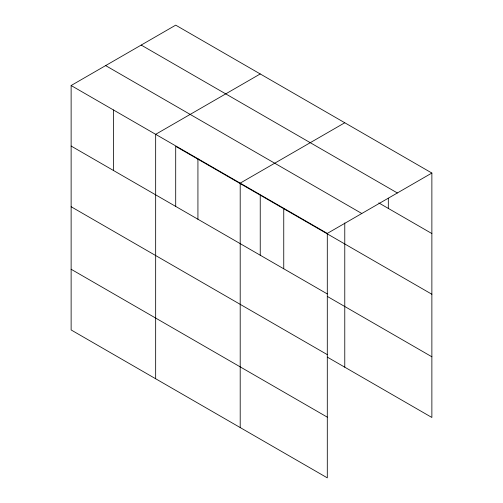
<?xml version="1.0" encoding="UTF-8"?>
<svg xmlns="http://www.w3.org/2000/svg" width="503" height="503" viewBox="0 0 503 503"><rect width="100%" height="100%" fill="white"/><g stroke="black" fill="none" stroke-linecap="round" stroke-linejoin="round"><path stroke-width="0.75" d="M71.13 85.523L327.296 233.417L327.296 477.85L71.13 329.955L71.13 85.523L175.704 25.15L431.87 173.045L431.87 417.477L327.327 357.117M260.24 73.954L155.666 134.332L155.666 378.759M344.775 122.757L240.201 183.136L240.201 427.569M327.296 233.417L431.87 173.045M141.198 45.075L397.357 192.97M378.797 202.916L431.87 233.555M105.643 65.604L361.802 213.492M431.87 294.249L175.704 146.354L175.704 206.544M71.13 146.04L327.296 293.934M327.327 296.43L431.87 356.784M71.13 206.733L327.296 354.628M71.13 269.262L327.296 417.157M388.322 198.201L388.322 208.412M344.775 222.955L344.775 367.19M283.749 208.273L283.749 268.791M260.24 195.164L260.24 255.348M197.931 158.734L197.931 219.245M113.401 109.931L113.401 170.442"/></g></svg>
